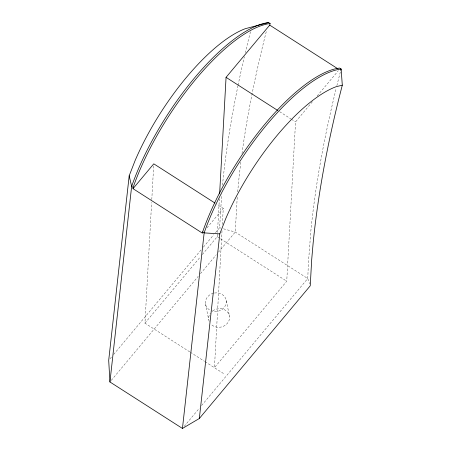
<?xml version="1.0" encoding="UTF-8"?>
<svg xmlns="http://www.w3.org/2000/svg" width="451" height="451" viewBox="0 0 451 451"><rect width="100%" height="100%" fill="white"/><g stroke="black" fill="none" stroke-linecap="round" stroke-linejoin="round"><path stroke-width="0.34" stroke-dasharray="2.25 1.69" d="M215.544 232.581L219.603 227.727L221.661 194.635M189.713 351.853L144.957 323.17L151.632 202.437M151.79 199.63L153.729 164.53M202.341 254.522L217.252 236.685L219.349 198.778M222.01 230.827L214.445 367.706L286.74 281.221L295.546 121.883L312.65 101.419M222.36 224.513L223.251 208.368L216.773 204.213M237.22 197.284L235.259 232.068L218.549 252.053M237.694 191.884L238.348 184.453A1048.598 369.437 -57.3 0 1 240.907 161.746M250.497 31.705L248.14 40.956A1059.675 373.338 -57.3 0 0 245.327 52.62M207.009 227.8L223.251 208.368M317.149 96.035L338.306 70.728M110.05 358.782L111.403 357.164M113.658 354.463L201.118 249.837M203.373 247.142L213.74 234.74M144.957 323.17L200.537 256.687M111.256 380.407L198.226 276.367M200.486 273.667L216.288 254.759M184.2 426.358L199.381 408.194M201.636 405.494L307.762 278.543L308.399 263.063L310.852 230.929A1048.598 369.437 -57.3 0 1 336.232 88.266M219.603 227.727L220.905 228.088M223.516 228.815L235.259 232.068L307.762 278.543L309.561 283.837M279.648 111.69L290.833 118.861M291.425 119.239L295.546 121.883M217.252 236.685L286.74 281.221M190.299 352.231L204.433 361.29M205.025 361.668L223.504 373.518M226.261 300.535L229.525 316.32M205.442 303.856L208.706 319.641M214.507 293.003A10.542 9.285 -11.7 0 1 226.25 302.971A10.542 9.285 -11.7 0 1 211.807 310.987M209.433 309.871A10.542 9.285 -11.7 0 1 205.633 300.513A10.542 9.285 -11.7 0 1 213.836 293.133M241.99 153.571A1048.598 369.437 -57.3 0 1 266.547 30.55M222.495 185.124A1059.675 373.338 -57.3 0 1 237.948 85.87M238.089 85.183A1059.675 373.338 -57.3 0 1 244.363 56.713M336.88 85.634A1048.598 369.437 -57.3 0 1 340.426 71.698M212.754 310.852A10.542 9.285 -11.7 0 1 227.462 311.945A10.542 9.285 -11.7 0 1 225.483 325.109A10.542 9.285 -11.7 0 1 210.775 324.01M209.168 321.405A10.542 9.285 -11.7 0 1 210.408 313.163"/><path stroke-width="0.68" d="M219.62 193.868L226.064 77.341L269.721 25.115L270.126 23.52L268.616 22.55L245.305 28.689A127.87 45.049 -57.3 0 0 135.137 160.483L129.183 175.789L108.697 360.4L109.943 381.974L182.452 428.45L199.331 418.494L310.232 285.821L311.692 259.646L313.129 243.219A1059.675 373.338 -57.3 0 1 338.774 99.051L342.303 85.171L341.119 69.026L339.614 68.056A138.981 48.967 -57.3 0 0 202.64 231.915L202.493 233.195L133.011 188.659L133.152 187.374A138.981 48.967 -57.3 0 1 270.126 23.52M109.943 381.974L131.641 186.41L129.183 175.789M182.452 428.45L204.151 232.885A138.981 48.967 -57.3 0 1 341.119 69.026A1048.598 369.437 -57.3 0 0 340.77 70.362M199.331 418.494L219.812 233.883L225.765 218.577A127.87 45.049 -57.3 0 1 335.939 86.778L342.303 85.171M133.011 188.659L153.768 163.826L215.009 203.08M219.812 233.883L204.151 232.885L202.64 231.915M269.721 25.115L338.03 68.896M226.064 77.341L277.878 110.557M133.152 187.374L131.641 186.41A138.981 48.967 -57.3 0 1 268.616 22.55"/></g></svg>
